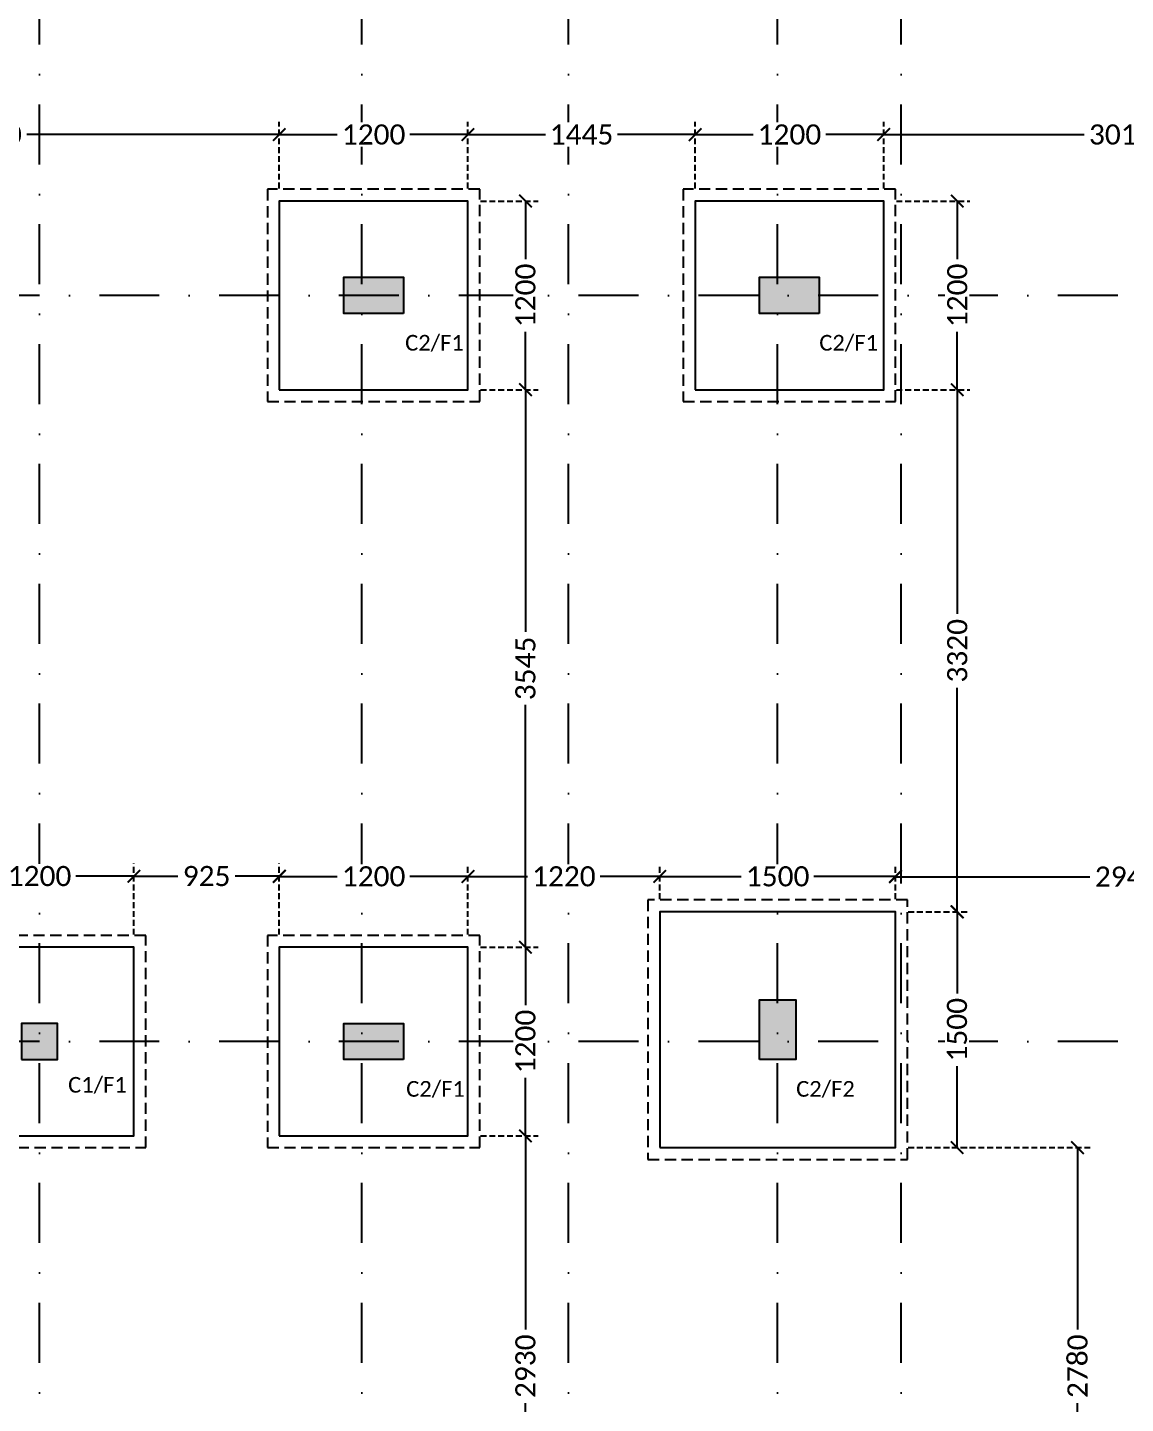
# Model space of a CAD drawing. Header units: millimetres. Extents: x -176651 to 954389, y -469666 to 486614.
# Drawn here: x 225611 to 232595, y 272573 to 281324 of the extents above; entities that cross this region are included whole.
import ezdxf
from ezdxf.xclip import XClip

# ---------------------------------------------------------------- set-up
doc = ezdxf.new("R2010")
doc.units = ezdxf.units.MM
doc.header["$LTSCALE"] = 150
doc.header["$XCLIPFRAME"] = 2
for name, pattern in [('3BHK-W(SB)$0$HIDDEN', [0.375, 0.25, -0.125]), ('DASHDOTX2', [50.8, 25.4, -12.7, 0, -12.7]), ('HIDDEN2', [4.7625, 3.175, -1.5875])]:
    doc.linetypes.add(name, pattern=pattern)
for name, color, linetype in [('ad-Column', 3, 'Continuous'), ('ad-Column Hatch', 125, 'Continuous'), ('ad-Footing line', 2, 'Continuous'), ('ad-Grid', 8, 'DASHDOTX2'), ('ad-PCC line', 8, 'HIDDEN2'), ('ad-Road', 2, 'Continuous'), ('ad-Road Hatch', 8, 'Continuous')]:
    doc.layers.add(name, color=color, linetype=linetype)
for name, color, linetype, true_color in [('ad-Dimension', 5, 'Continuous', 0x0000ff), ('ad-External Dimensions', 5, 'Continuous', 0x0000ff), ('ad-Foundation text', 6, 'Continuous', 0xff00ff)]:
    doc.layers.add(name, color=color, linetype=linetype, true_color=true_color)
doc.styles.get("Standard").update_dxf_attribs({"font": 'calibril.ttf'})
doc.dimstyles.new('A-75-DIM-INT (Framing)', dxfattribs={"dimscale": 100, "dimtxt": 1.6, "dimasz": 1, "dimexe": 1, "dimexo": 1, "dimgap": 0.5, "dimtad": 0, "dimdec": 0, "dimdsep": 46, "dimtxsty": 'Standard', "dimblk": 'ARCHTICK', "dimcen": 0.025, "dimclrd": 5, "dimclre": 5, "dimclrt": 256, "dimazin": 2, "dimtfac": 1, "dimtdec": 0, "dimtmove": 1, "dimatfit": 0, "dimldrblk": 'ARCHTICK', "dimfxl": 1, "dimfxlon": 1, "dimtfill": 1, "dimtolj": 1, "dimtzin": 0, "dimarcsym": 0})

# ---------------------------------------------------------------- blocks, each defined once
blk = doc.blocks.new('A$C4fb60e89')
at = {"layer": 'ad-Road Hatch', "ltscale": 5, "transparency": 33554687}
h = blk.add_hatch(dxfattribs=at)
h.set_pattern_fill('AR-HBONE', color=256, scale=15)
h.set_pattern_definition([(45, (-193247.7, -428758.8), (0, 2155.2615), [4572, -1524]), (135, (-192170.1, -427681.1), (2e-13, 2155.2615), [4572, -1524])])
h.paths.add_polyline_path([(175594.5, -250241), (169177.9, -249341.1), (167473.5, -249057.1), (167473.5, -138693.9), (101313.5, -138693.9), (101313.5, -199953.9), (101307.7, -237994.6), (101040.4, -268291), (101007.7, -280967.7), (101066.4, -293683.6), (101242.5, -311127.2), (100909.9, -319343.6), (100949.1, -333937.5), (100668.7, -366959.6), (100727.3, -390982.9), (100668.7, -404585.6), (100538.2, -420418.5), (100466.5, -428758.8), (92426.2, -427265.5), (92163.5, -427209.5), (92163.5, -321453.9), (24803.5, -321453.9), (24803.5, -412960.5), (15653.5, -411028.6), (15653.5, -321452.2), (-19535.1, -321452.2), (-34427.5, -319476.7), (-65207.4, -315394.6), (-171770.1, -301268.1), (-185853.9, -298333.1), (-193247.7, -296831.5), (-193244, -292907.6), (-191913.8, -285219.4), (-191838.8, -284678.8), (-183397.4, -286393.2), (-169722.9, -289242.8), (-53141.2, -304697.5), (-18730.1, -309262.2), (15653.3, -309262.2), (15653.5, 703.4), (24803.5, 1114.6), (24803.5, -129543.9), (92163.5, -129543.9), (92163.5, 15133.3), (101313.5, 17712.8), (101313.5, -129543.9), (167473.5, -129543.9), (167473.5, 35551.6), (175738, 37855), (175848.8, 28595.3), (175835.8, 25947.4), (175777.1, 14040.5), (175855.3, 2315.8), (175659.7, -18036.1), (175731.4, -34038.6), (175718.4, -46839.2), (175672.7, -63402.4), (175816.2, -82071.9), (175542.3, -106356), (175490.2, -124640.8), (175574.9, -145018.8), (175731.4, -168892), (175796.6, -181268.8), (175796.6, -192667.4), (175744.5, -208200.3), (175829.2, -223276.8), (175887.9, -234871.1)])
h.paths.add_polyline_path([(24803.5, -309263.9), (92163.5, -309263.9), (92163.5, -138693.9), (24803.5, -138693.9)], flags=16)
blk = doc.blocks.new("Plot's Boundary")
at = {"layer": 'ad-Road', "ltscale": 5}
blk.add_blockref('A$C4fb60e89', (191838.8, 428758.8), dxfattribs=at)
blk = doc.blocks.new('_ArchTick')
at = {"color": 0, "linetype": 'ByBlock', "const_width": 0.15}
blk.add_lwpolyline([(-0.5, -0.5), (0.5, 0.5)], dxfattribs=at)
blk = doc.blocks.new('*D346')
at = {"layer": 'ad-Dimension', "lineweight": -2}
for p, q in [((2695.2, 15754.6), (2775.2, 15754.6)), ((2775.2, 15754.6), (2775, 15494.3)), ((2605, 15171.2), (2605, 15574.3)), ((2605, 15494.3), (2945, 15494.3)), ((2945, 15194.2), (2945, 15574.3))]:
    blk.add_line(p, q, dxfattribs=at)
at = {"layer": 'Defpoints', "color": 0}
for p in [(2945, 15494.3), (2605, 15091.2), (2945, 15114.2)]:
    blk.add_point(p, dxfattribs=at)
at = {"layer": 'ad-Dimension', "lineweight": -2, "xscale": 80, "yscale": 80, "zscale": 80, "rotation": 180}
blk.add_blockref('_ArchTick', (2605, 15494.3), dxfattribs=at)
at = {"layer": 'ad-Dimension', "lineweight": -2, "xscale": 80, "yscale": 80, "zscale": 80}
blk.add_blockref('_ArchTick', (2945, 15494.3), dxfattribs=at)
at = {"layer": 'ad-Dimension', "insert": (2514.1, 15754.6), "char_height": 128, "attachment_point": 5, "bg_fill": 3, "box_fill_scale": 1.1, "bg_fill_color": 257, "bg_fill_transparency": 0}
blk.add_mtext('\\A1;340', dxfattribs=at)
blk = doc.blocks.new('*D347')
at = {"layer": 'ad-Dimension', "lineweight": -2}
for p, q in [((2945, 15206.1), (2945, 15586.2)), ((4995, 15206.1), (4995, 15586.2)), ((2945, 15506.2), (3738, 15506.2)), ((4995, 15506.2), (4202, 15506.2))]:
    blk.add_line(p, q, dxfattribs=at)
at = {"layer": 'Defpoints', "color": 0}
for p in [(4995, 15506.2), (2945, 15126.1), (4995, 15126.1)]:
    blk.add_point(p, dxfattribs=at)
at = {"layer": 'ad-Dimension', "lineweight": -2, "xscale": 80, "yscale": 80, "zscale": 80, "rotation": 180}
blk.add_blockref('_ArchTick', (2945, 15506.2), dxfattribs=at)
at = {"layer": 'ad-Dimension', "lineweight": -2, "xscale": 80, "yscale": 80, "zscale": 80}
blk.add_blockref('_ArchTick', (4995, 15506.2), dxfattribs=at)
at = {"layer": 'ad-Dimension', "insert": (3970, 15506.2), "char_height": 128, "attachment_point": 5, "bg_fill": 3, "box_fill_scale": 1.1, "bg_fill_color": 257, "bg_fill_transparency": 0}
blk.add_mtext('\\A1;2050', dxfattribs=at)
blk = doc.blocks.new('*D348')
at = {"layer": 'ad-Dimension', "lineweight": -2}
for p, q in [((4995, 15104.8), (4995, 15586.2)), ((6310, 15206.1), (6310, 15586.2)), ((4995, 15506.2), (5426.9, 15506.2)), ((6310, 15506.2), (5878.1, 15506.2))]:
    blk.add_line(p, q, dxfattribs=at)
at = {"layer": 'Defpoints', "color": 0}
for p in [(6310, 15506.2), (6310, 15126.1), (4995, 15024.8)]:
    blk.add_point(p, dxfattribs=at)
at = {"layer": 'ad-Dimension', "lineweight": -2, "xscale": 80, "yscale": 80, "zscale": 80, "rotation": 180}
blk.add_blockref('_ArchTick', (4995, 15506.2), dxfattribs=at)
at = {"layer": 'ad-Dimension', "lineweight": -2, "xscale": 80, "yscale": 80, "zscale": 80}
blk.add_blockref('_ArchTick', (6310, 15506.2), dxfattribs=at)
at = {"layer": 'ad-Dimension', "insert": (5652.5, 15506.2), "char_height": 128, "attachment_point": 5, "bg_fill": 3, "box_fill_scale": 1.1, "bg_fill_color": 257, "bg_fill_transparency": 0}
blk.add_mtext('\\A1;1315', dxfattribs=at)
blk = doc.blocks.new('*D349')
at = {"layer": 'ad-Dimension', "lineweight": -2}
for p, q in [((7640, 15206.1), (7640, 15586.2)), ((8425, 15206.1), (8425, 15586.2)), ((7640, 15506.2), (7851.1, 15506.2)), ((8425, 15506.2), (8213.9, 15506.2))]:
    blk.add_line(p, q, dxfattribs=at)
at = {"layer": 'Defpoints', "color": 0}
for p in [(8425, 15506.2), (7640, 15126.1), (8425, 15126.1)]:
    blk.add_point(p, dxfattribs=at)
at = {"layer": 'ad-Dimension', "lineweight": -2, "xscale": 80, "yscale": 80, "zscale": 80, "rotation": 180}
blk.add_blockref('_ArchTick', (7640, 15506.2), dxfattribs=at)
at = {"layer": 'ad-Dimension', "lineweight": -2, "xscale": 80, "yscale": 80, "zscale": 80}
blk.add_blockref('_ArchTick', (8425, 15506.2), dxfattribs=at)
at = {"layer": 'ad-Dimension', "insert": (8032.5, 15506.2), "char_height": 128, "attachment_point": 5, "bg_fill": 3, "box_fill_scale": 1.1, "bg_fill_color": 257, "bg_fill_transparency": 0}
blk.add_mtext('\\A1;785', dxfattribs=at)
blk = doc.blocks.new('*D350')
at = {"layer": 'ad-Dimension', "lineweight": -2}
for p, q in [((8425, 15206.1), (8425, 15586.2)), ((12005, 15206.1), (12005, 15586.2)), ((8425, 15506.2), (9984.1, 15506.2)), ((12005, 15506.2), (10445.9, 15506.2))]:
    blk.add_line(p, q, dxfattribs=at)
at = {"layer": 'Defpoints', "color": 0}
for p in [(12005, 15506.2), (8425, 15126.1), (12005, 15126.1)]:
    blk.add_point(p, dxfattribs=at)
at = {"layer": 'ad-Dimension', "lineweight": -2, "xscale": 80, "yscale": 80, "zscale": 80, "rotation": 180}
blk.add_blockref('_ArchTick', (8425, 15506.2), dxfattribs=at)
at = {"layer": 'ad-Dimension', "lineweight": -2, "xscale": 80, "yscale": 80, "zscale": 80}
blk.add_blockref('_ArchTick', (12005, 15506.2), dxfattribs=at)
at = {"layer": 'ad-Dimension', "insert": (10215, 15506.2), "char_height": 128, "attachment_point": 5, "bg_fill": 3, "box_fill_scale": 1.1, "bg_fill_color": 257, "bg_fill_transparency": 0}
blk.add_mtext('\\A1;3580', dxfattribs=at)
blk = doc.blocks.new('*D344')
at = {"layer": 'ad-Dimension', "lineweight": -2}
for p, q in [((6310, 15194.2), (6310, 15574.3)), ((6310, 15494.3), (6750.1, 15494.3)), ((7640, 15494.3), (7199.9, 15494.3)), ((7640, 15171.2), (7640, 15574.3))]:
    blk.add_line(p, q, dxfattribs=at)
at = {"layer": 'Defpoints', "color": 0}
for p in [(7640, 15494.3), (6310, 15114.2), (7640, 15091.2)]:
    blk.add_point(p, dxfattribs=at)
at = {"layer": 'ad-Dimension', "lineweight": -2, "xscale": 80, "yscale": 80, "zscale": 80, "rotation": 180}
blk.add_blockref('_ArchTick', (6310, 15494.3), dxfattribs=at)
at = {"layer": 'ad-Dimension', "lineweight": -2, "xscale": 80, "yscale": 80, "zscale": 80}
blk.add_blockref('_ArchTick', (7640, 15494.3), dxfattribs=at)
at = {"layer": 'ad-Dimension', "insert": (6975, 15494.3), "char_height": 128, "attachment_point": 5, "bg_fill": 3, "box_fill_scale": 1.1, "bg_fill_color": 257, "bg_fill_transparency": 0}
blk.add_mtext('\\A1;1330', dxfattribs=at)
blk = doc.blocks.new('zw$6AA0')
at = {"layer": 'ad-Column Hatch', "transparency": 33554687}
h = blk.add_hatch(color=256, dxfattribs=at)
h.dxf.hatch_style = 1
h.paths.add_polyline_path([(0, -230), (380, -230), (380, 0), (0, 0)])
at = {"layer": 'ad-Column'}
blk.add_lwpolyline([(0, -230), (380, -230), (380, 0), (0, 0)], close=True, dxfattribs=at)
blk = doc.blocks.new('zw$C199')
at = {"layer": 'ad-Column Hatch', "transparency": 33554687}
h = blk.add_hatch(color=256, dxfattribs=at)
h.dxf.hatch_style = 1
h.paths.add_polyline_path([(0, 0), (230, 0), (230, 230), (0, 230)])
at = {"layer": 'ad-Column'}
blk.add_lwpolyline([(0, 0), (230, 0), (230, 230), (0, 230)], close=True, dxfattribs=at)
blk = doc.blocks.new('1625W_Columns')
at = {"layer": 'ad-Column', "xscale": -1}
for p, rotation in [((5260, 13620), 359.9999999999999), ((7905, 13620), 359.9999999999999), ((7755, 8645), 270), ((5260, 8875), 359.9999999999999)]:
    blk.add_blockref('zw$6AA0', p, dxfattribs=dict(at, rotation=rotation))
at = {"layer": 'ad-Column', "rotation": 359.9999999999999}
blk.add_blockref('zw$C199', (2830, 8645), dxfattribs=at)
blk = doc.blocks.new('*D28')
at = {"layer": 'ad-External Dimensions', "linetype": '3BHK-W(SB)$0$HIDDEN', "lineweight": -2}
for p, q in [((790, 14185), (790, 14607.9)), ((4470, 14185), (4470, 14607.9))]:
    blk.add_line(p, q, dxfattribs=at)
at = {"layer": 'ad-External Dimensions', "lineweight": -2}
for p, q in [((790, 14527.9), (2395, 14527.9)), ((4470, 14527.9), (2865, 14527.9))]:
    blk.add_line(p, q, dxfattribs=at)
at = {"layer": 'Defpoints', "color": 0}
for p in [(4470, 14527.9), (790, 14105), (4470, 14105)]:
    blk.add_point(p, dxfattribs=at)
at = {"layer": 'ad-External Dimensions', "lineweight": -2, "xscale": 80, "yscale": 80, "zscale": 80, "rotation": 180}
blk.add_blockref('_ArchTick', (790, 14527.9), dxfattribs=at)
at = {"layer": 'ad-External Dimensions', "lineweight": -2, "xscale": 80, "yscale": 80, "zscale": 80}
blk.add_blockref('_ArchTick', (4470, 14527.9), dxfattribs=at)
at = {"layer": 'ad-External Dimensions', "insert": (2630, 14527.9), "char_height": 128, "attachment_point": 5, "bg_fill": 3, "box_fill_scale": 1.1, "bg_fill_color": 257, "bg_fill_transparency": 0}
blk.add_mtext('\\A1;3680', dxfattribs=at)
blk = doc.blocks.new('*D51')
at = {"layer": 'ad-External Dimensions', "linetype": '3BHK-W(SB)$0$HIDDEN', "lineweight": -2}
for p, q in [((5670, 14185), (5670, 14607.9)), ((7115, 14185), (7115, 14607.9))]:
    blk.add_line(p, q, dxfattribs=at)
at = {"layer": 'ad-External Dimensions', "lineweight": -2}
for p, q in [((5670, 14527.9), (6164, 14527.9)), ((7115, 14527.9), (6621, 14527.9))]:
    blk.add_line(p, q, dxfattribs=at)
at = {"layer": 'Defpoints', "color": 0}
for p in [(7115, 14527.9), (5670, 14105), (7115, 14105)]:
    blk.add_point(p, dxfattribs=at)
at = {"layer": 'ad-External Dimensions', "lineweight": -2, "xscale": 80, "yscale": 80, "zscale": 80, "rotation": 180}
blk.add_blockref('_ArchTick', (5670, 14527.9), dxfattribs=at)
at = {"layer": 'ad-External Dimensions', "lineweight": -2, "xscale": 80, "yscale": 80, "zscale": 80}
blk.add_blockref('_ArchTick', (7115, 14527.9), dxfattribs=at)
at = {"layer": 'ad-External Dimensions', "insert": (6392.5, 14527.9), "char_height": 128, "attachment_point": 5, "bg_fill": 3, "box_fill_scale": 1.1, "bg_fill_color": 257, "bg_fill_transparency": 0}
blk.add_mtext('\\A1;1445', dxfattribs=at)
blk = doc.blocks.new('*D52')
at = {"layer": 'ad-External Dimensions', "linetype": '3BHK-W(SB)$0$HIDDEN', "lineweight": -2}
for p, q in [((7115, 14185), (7115, 14607.9)), ((8315, 14185), (8315, 14607.9))]:
    blk.add_line(p, q, dxfattribs=at)
at = {"layer": 'ad-External Dimensions', "lineweight": -2}
for p, q in [((7115, 14527.9), (7483.8, 14527.9)), ((8315, 14527.9), (7946.2, 14527.9))]:
    blk.add_line(p, q, dxfattribs=at)
at = {"layer": 'Defpoints', "color": 0}
for p in [(8315, 14527.9), (7115, 14105), (8315, 14105)]:
    blk.add_point(p, dxfattribs=at)
at = {"layer": 'ad-External Dimensions', "lineweight": -2, "xscale": 80, "yscale": 80, "zscale": 80, "rotation": 180}
blk.add_blockref('_ArchTick', (7115, 14527.9), dxfattribs=at)
at = {"layer": 'ad-External Dimensions', "lineweight": -2, "xscale": 80, "yscale": 80, "zscale": 80}
blk.add_blockref('_ArchTick', (8315, 14527.9), dxfattribs=at)
at = {"layer": 'ad-External Dimensions', "insert": (7715, 14527.9), "char_height": 128, "attachment_point": 5, "bg_fill": 3, "box_fill_scale": 1.1, "bg_fill_color": 257, "bg_fill_transparency": 0}
blk.add_mtext('\\A1;1200', dxfattribs=at)
blk = doc.blocks.new('*D53')
at = {"layer": 'ad-External Dimensions', "linetype": '3BHK-W(SB)$0$HIDDEN', "lineweight": -2}
for p, q in [((8315, 14185), (8315, 14607.9)), ((11330, 14185), (11330, 14607.9))]:
    blk.add_line(p, q, dxfattribs=at)
at = {"layer": 'ad-External Dimensions', "lineweight": -2}
for p, q in [((8315, 14527.9), (9590.3, 14527.9)), ((11330, 14527.9), (10054.7, 14527.9))]:
    blk.add_line(p, q, dxfattribs=at)
at = {"layer": 'Defpoints', "color": 0}
for p in [(11330, 14527.9), (8315, 14105), (11330, 14105)]:
    blk.add_point(p, dxfattribs=at)
at = {"layer": 'ad-External Dimensions', "lineweight": -2, "xscale": 80, "yscale": 80, "zscale": 80, "rotation": 180}
blk.add_blockref('_ArchTick', (8315, 14527.9), dxfattribs=at)
at = {"layer": 'ad-External Dimensions', "lineweight": -2, "xscale": 80, "yscale": 80, "zscale": 80}
blk.add_blockref('_ArchTick', (11330, 14527.9), dxfattribs=at)
at = {"layer": 'ad-External Dimensions', "insert": (9822.5, 14527.9), "char_height": 128, "attachment_point": 5, "bg_fill": 3, "box_fill_scale": 1.1, "bg_fill_color": 257, "bg_fill_transparency": 0}
blk.add_mtext('\\A1;3015', dxfattribs=at)
blk = doc.blocks.new('*D55')
at = {"layer": 'ad-External Dimensions', "linetype": '3BHK-W(SB)$0$HIDDEN', "lineweight": -2}
for p, q in [((4470, 14185), (4470, 14607.9)), ((5670, 14185), (5670, 14607.9))]:
    blk.add_line(p, q, dxfattribs=at)
at = {"layer": 'ad-External Dimensions', "lineweight": -2}
for p, q in [((4470, 14527.9), (4838.8, 14527.9)), ((5670, 14527.9), (5301.2, 14527.9))]:
    blk.add_line(p, q, dxfattribs=at)
at = {"layer": 'Defpoints', "color": 0}
for p in [(5670, 14527.9), (4470, 14105), (5670, 14105)]:
    blk.add_point(p, dxfattribs=at)
at = {"layer": 'ad-External Dimensions', "lineweight": -2, "xscale": 80, "yscale": 80, "zscale": 80, "rotation": 180}
blk.add_blockref('_ArchTick', (4470, 14527.9), dxfattribs=at)
at = {"layer": 'ad-External Dimensions', "lineweight": -2, "xscale": 80, "yscale": 80, "zscale": 80}
blk.add_blockref('_ArchTick', (5670, 14527.9), dxfattribs=at)
at = {"layer": 'ad-External Dimensions', "insert": (5070, 14527.9), "char_height": 128, "attachment_point": 5, "bg_fill": 3, "box_fill_scale": 1.1, "bg_fill_color": 257, "bg_fill_transparency": 0}
blk.add_mtext('\\A1;1200', dxfattribs=at)
blk = doc.blocks.new('*D59')
at = {"layer": 'ad-External Dimensions', "linetype": '3BHK-W(SB)$0$HIDDEN', "lineweight": -2}
for p, q in [((8747.8, 8085), (9627.8, 8085)), ((9255, 5305), (9627.8, 5305))]:
    blk.add_line(p, q, dxfattribs=at)
at = {"layer": 'ad-External Dimensions', "lineweight": -2}
for p, q in [((9547.8, 8085), (9547.8, 6929.2)), ((9547.8, 5305), (9547.8, 6460.8))]:
    blk.add_line(p, q, dxfattribs=at)
at = {"layer": 'Defpoints', "color": 0}
for p in [(8390, 8085), (9175, 5305), (9547.8, 5305)]:
    blk.add_point(p, dxfattribs=at)
at = {"layer": 'ad-External Dimensions', "lineweight": -2, "xscale": 80, "yscale": 80, "zscale": 80}
for p, rotation in [((9547.8, 8085), 90), ((9547.8, 5305), 270)]:
    blk.add_blockref('_ArchTick', p, dxfattribs=dict(at, rotation=rotation))
at = {"layer": 'ad-External Dimensions', "insert": (9547.8, 6695), "char_height": 128, "attachment_point": 5, "rotation": 90, "bg_fill": 3, "box_fill_scale": 1.1, "bg_fill_color": 257, "bg_fill_transparency": 0}
blk.add_mtext('\\A1;2780', dxfattribs=at)
blk = doc.blocks.new('*D83')
at = {"layer": 'ad-External Dimensions', "linetype": '3BHK-W(SB)$0$HIDDEN', "lineweight": -2}
for p, q in [((5750, 14105), (6115.8, 14105)), ((5750, 12905), (6115.8, 12905))]:
    blk.add_line(p, q, dxfattribs=at)
at = {"layer": 'ad-External Dimensions', "lineweight": -2}
for p, q in [((6035.8, 14105), (6035.8, 13736.2)), ((6035.8, 12905), (6035.8, 13273.8))]:
    blk.add_line(p, q, dxfattribs=at)
at = {"layer": 'Defpoints', "color": 0}
for p in [(5670, 14105), (6035.8, 14105), (5670, 12905)]:
    blk.add_point(p, dxfattribs=at)
at = {"layer": 'ad-External Dimensions', "lineweight": -2, "xscale": 80, "yscale": 80, "zscale": 80}
for p, rotation in [((6035.8, 14105), 90), ((6035.8, 12905), 270)]:
    blk.add_blockref('_ArchTick', p, dxfattribs=dict(at, rotation=rotation))
at = {"layer": 'ad-External Dimensions', "insert": (6035.8, 13505), "char_height": 128, "attachment_point": 5, "rotation": 90, "bg_fill": 3, "box_fill_scale": 1.1, "bg_fill_color": 257, "bg_fill_transparency": 0}
blk.add_mtext('\\A1;1200', dxfattribs=at)
blk = doc.blocks.new('*D84')
at = {"layer": 'ad-External Dimensions', "linetype": '3BHK-W(SB)$0$HIDDEN', "lineweight": -2}
for p, q in [((5750, 12905), (6115.8, 12905)), ((5750, 9360), (6115.8, 9360))]:
    blk.add_line(p, q, dxfattribs=at)
at = {"layer": 'ad-External Dimensions', "lineweight": -2}
for p, q in [((6035.8, 12905), (6035.8, 11364.7)), ((6035.8, 9360), (6035.8, 10900.3))]:
    blk.add_line(p, q, dxfattribs=at)
at = {"layer": 'Defpoints', "color": 0}
for p in [(5670, 12905), (5670, 9360), (6035.8, 9360)]:
    blk.add_point(p, dxfattribs=at)
at = {"layer": 'ad-External Dimensions', "lineweight": -2, "xscale": 80, "yscale": 80, "zscale": 80}
for p, rotation in [((6035.8, 12905), 90), ((6035.8, 9360), 270)]:
    blk.add_blockref('_ArchTick', p, dxfattribs=dict(at, rotation=rotation))
at = {"layer": 'ad-External Dimensions', "insert": (6035.8, 11132.5), "char_height": 128, "attachment_point": 5, "rotation": 90, "bg_fill": 3, "box_fill_scale": 1.1, "bg_fill_color": 257, "bg_fill_transparency": 0}
blk.add_mtext('\\A1;3545', dxfattribs=at)
blk = doc.blocks.new('*D88')
at = {"layer": 'ad-External Dimensions', "linetype": '3BHK-W(SB)$0$HIDDEN', "lineweight": -2}
for p, q in [((2345, 9440), (2345, 9891.8)), ((3545, 9440), (3545, 9891.8))]:
    blk.add_line(p, q, dxfattribs=at)
at = {"layer": 'ad-External Dimensions', "lineweight": -2}
for p, q in [((2345, 9811.8), (2713.8, 9811.8)), ((3545, 9811.8), (3176.2, 9811.8))]:
    blk.add_line(p, q, dxfattribs=at)
at = {"layer": 'Defpoints', "color": 0}
for p in [(3545, 9811.8), (2345, 9360), (3545, 9360)]:
    blk.add_point(p, dxfattribs=at)
at = {"layer": 'ad-External Dimensions', "lineweight": -2, "xscale": 80, "yscale": 80, "zscale": 80, "rotation": 180}
blk.add_blockref('_ArchTick', (2345, 9811.8), dxfattribs=at)
at = {"layer": 'ad-External Dimensions', "lineweight": -2, "xscale": 80, "yscale": 80, "zscale": 80}
blk.add_blockref('_ArchTick', (3545, 9811.8), dxfattribs=at)
at = {"layer": 'ad-External Dimensions', "insert": (2945, 9811.8), "char_height": 128, "attachment_point": 5, "bg_fill": 3, "box_fill_scale": 1.1, "bg_fill_color": 257, "bg_fill_transparency": 0}
blk.add_mtext('\\A1;1200', dxfattribs=at)
blk = doc.blocks.new('*D89')
at = {"layer": 'ad-External Dimensions', "linetype": '3BHK-W(SB)$0$HIDDEN', "lineweight": -2}
for p, q in [((3545, 9440), (3545, 9891.8)), ((4470, 9440), (4470, 9891.8))]:
    blk.add_line(p, q, dxfattribs=at)
at = {"layer": 'ad-External Dimensions', "lineweight": -2}
for p, q in [((3545, 9811.8), (3825.3, 9811.8)), ((4470, 9811.8), (4189.7, 9811.8))]:
    blk.add_line(p, q, dxfattribs=at)
at = {"layer": 'Defpoints', "color": 0}
for p in [(4470, 9811.8), (3545, 9360), (4470, 9360)]:
    blk.add_point(p, dxfattribs=at)
at = {"layer": 'ad-External Dimensions', "lineweight": -2, "xscale": 80, "yscale": 80, "zscale": 80, "rotation": 180}
blk.add_blockref('_ArchTick', (3545, 9811.8), dxfattribs=at)
at = {"layer": 'ad-External Dimensions', "lineweight": -2, "xscale": 80, "yscale": 80, "zscale": 80}
blk.add_blockref('_ArchTick', (4470, 9811.8), dxfattribs=at)
at = {"layer": 'ad-External Dimensions', "insert": (4007.5, 9811.8), "char_height": 128, "attachment_point": 5, "bg_fill": 3, "box_fill_scale": 1.1, "bg_fill_color": 257, "bg_fill_transparency": 0}
blk.add_mtext('\\A1;925', dxfattribs=at)
blk = doc.blocks.new('*D90')
at = {"layer": 'ad-External Dimensions', "linetype": '3BHK-W(SB)$0$HIDDEN', "lineweight": -2}
for p, q in [((4470, 9440), (4470, 9890)), ((5670, 9440), (5670, 9890))]:
    blk.add_line(p, q, dxfattribs=at)
at = {"layer": 'ad-External Dimensions', "lineweight": -2}
for p, q in [((4470, 9810), (4838.8, 9810)), ((5670, 9810), (5301.2, 9810))]:
    blk.add_line(p, q, dxfattribs=at)
at = {"layer": 'Defpoints', "color": 0}
for p in [(5670, 9810), (4470, 9360), (5670, 9360)]:
    blk.add_point(p, dxfattribs=at)
at = {"layer": 'ad-External Dimensions', "lineweight": -2, "xscale": 80, "yscale": 80, "zscale": 80, "rotation": 180}
blk.add_blockref('_ArchTick', (4470, 9810), dxfattribs=at)
at = {"layer": 'ad-External Dimensions', "lineweight": -2, "xscale": 80, "yscale": 80, "zscale": 80}
blk.add_blockref('_ArchTick', (5670, 9810), dxfattribs=at)
at = {"layer": 'ad-External Dimensions', "insert": (5070, 9810), "char_height": 128, "attachment_point": 5, "bg_fill": 3, "box_fill_scale": 1.1, "bg_fill_color": 257, "bg_fill_transparency": 0}
blk.add_mtext('\\A1;1200', dxfattribs=at)
blk = doc.blocks.new('*D91')
at = {"layer": 'ad-External Dimensions', "linetype": '3BHK-W(SB)$0$HIDDEN', "lineweight": -2}
for p, q in [((5750, 9360), (6115.8, 9360)), ((5750, 8160), (6115.8, 8160))]:
    blk.add_line(p, q, dxfattribs=at)
at = {"layer": 'ad-External Dimensions', "lineweight": -2}
for p, q in [((6035.8, 9360), (6035.8, 8991.2)), ((6035.8, 8160), (6035.8, 8528.8))]:
    blk.add_line(p, q, dxfattribs=at)
at = {"layer": 'Defpoints', "color": 0}
for p in [(5670, 9360), (5670, 8160), (6035.8, 8160)]:
    blk.add_point(p, dxfattribs=at)
at = {"layer": 'ad-External Dimensions', "lineweight": -2, "xscale": 80, "yscale": 80, "zscale": 80}
for p, rotation in [((6035.8, 9360), 90), ((6035.8, 8160), 270)]:
    blk.add_blockref('_ArchTick', p, dxfattribs=dict(at, rotation=rotation))
at = {"layer": 'ad-External Dimensions', "insert": (6035.8, 8760), "char_height": 128, "attachment_point": 5, "rotation": 90, "bg_fill": 3, "box_fill_scale": 1.1, "bg_fill_color": 257, "bg_fill_transparency": 0}
blk.add_mtext('\\A1;1200', dxfattribs=at)
blk = doc.blocks.new('*D92')
at = {"layer": 'ad-External Dimensions', "linetype": '3BHK-W(SB)$0$HIDDEN', "lineweight": -2}
for p, q in [((5750, 8160), (6115.8, 8160)), ((5750, 5230), (6115.8, 5230))]:
    blk.add_line(p, q, dxfattribs=at)
at = {"layer": 'ad-External Dimensions', "lineweight": -2}
for p, q in [((6035.8, 8160), (6035.8, 6929.2)), ((6035.8, 5230), (6035.8, 6460.8))]:
    blk.add_line(p, q, dxfattribs=at)
at = {"layer": 'Defpoints', "color": 0}
for p in [(5670, 8160), (5670, 5230), (6035.8, 5230)]:
    blk.add_point(p, dxfattribs=at)
at = {"layer": 'ad-External Dimensions', "lineweight": -2, "xscale": 80, "yscale": 80, "zscale": 80}
for p, rotation in [((6035.8, 8160), 90), ((6035.8, 5230), 270)]:
    blk.add_blockref('_ArchTick', p, dxfattribs=dict(at, rotation=rotation))
at = {"layer": 'ad-External Dimensions', "insert": (6035.8, 6695), "char_height": 128, "attachment_point": 5, "rotation": 90, "bg_fill": 3, "box_fill_scale": 1.1, "bg_fill_color": 257, "bg_fill_transparency": 0}
blk.add_mtext('\\A1;2930', dxfattribs=at)
blk = doc.blocks.new('*D104')
at = {"layer": 'ad-External Dimensions', "linetype": '3BHK-W(SB)$0$HIDDEN', "lineweight": -2}
for p, q in [((5670, 9440), (5670, 9890)), ((6890, 9665), (6890, 9890))]:
    blk.add_line(p, q, dxfattribs=at)
at = {"layer": 'ad-External Dimensions', "lineweight": -2}
for p, q in [((5670, 9810), (6048.8, 9810)), ((6890, 9810), (6511.2, 9810))]:
    blk.add_line(p, q, dxfattribs=at)
at = {"layer": 'Defpoints', "color": 0}
for p in [(6890, 9810), (6890, 9585), (5670, 9360)]:
    blk.add_point(p, dxfattribs=at)
at = {"layer": 'ad-External Dimensions', "lineweight": -2, "xscale": 80, "yscale": 80, "zscale": 80, "rotation": 180}
blk.add_blockref('_ArchTick', (5670, 9810), dxfattribs=at)
at = {"layer": 'ad-External Dimensions', "lineweight": -2, "xscale": 80, "yscale": 80, "zscale": 80}
blk.add_blockref('_ArchTick', (6890, 9810), dxfattribs=at)
at = {"layer": 'ad-External Dimensions', "insert": (6280, 9810), "char_height": 128, "attachment_point": 5, "bg_fill": 3, "box_fill_scale": 1.1, "bg_fill_color": 257, "bg_fill_transparency": 0}
blk.add_mtext('\\A1;1220', dxfattribs=at)
blk = doc.blocks.new('*D105')
at = {"layer": 'ad-External Dimensions', "linetype": '3BHK-W(SB)$0$HIDDEN', "lineweight": -2}
for p, q in [((6890, 9665), (6890, 9890)), ((8390, 9665), (8390, 9890))]:
    blk.add_line(p, q, dxfattribs=at)
at = {"layer": 'ad-External Dimensions', "lineweight": -2}
for p, q in [((6890, 9810), (7408.8, 9810)), ((8390, 9810), (7871.2, 9810))]:
    blk.add_line(p, q, dxfattribs=at)
at = {"layer": 'Defpoints', "color": 0}
for p in [(8390, 9810), (6890, 9585), (8390, 9585)]:
    blk.add_point(p, dxfattribs=at)
at = {"layer": 'ad-External Dimensions', "lineweight": -2, "xscale": 80, "yscale": 80, "zscale": 80, "rotation": 180}
blk.add_blockref('_ArchTick', (6890, 9810), dxfattribs=at)
at = {"layer": 'ad-External Dimensions', "lineweight": -2, "xscale": 80, "yscale": 80, "zscale": 80}
blk.add_blockref('_ArchTick', (8390, 9810), dxfattribs=at)
at = {"layer": 'ad-External Dimensions', "insert": (7640, 9810), "char_height": 128, "attachment_point": 5, "bg_fill": 3, "box_fill_scale": 1.1, "bg_fill_color": 257, "bg_fill_transparency": 0}
blk.add_mtext('\\A1;1500', dxfattribs=at)
blk = doc.blocks.new('*D106')
at = {"layer": 'ad-External Dimensions', "linetype": '3BHK-W(SB)$0$HIDDEN', "lineweight": -2}
for p, q in [((8390, 9665), (8390, 9888.1)), ((11330, 9440), (11330, 9888.1))]:
    blk.add_line(p, q, dxfattribs=at)
at = {"layer": 'ad-External Dimensions', "lineweight": -2}
for p, q in [((8390, 9808.1), (9625.8, 9808.1)), ((11330, 9808.1), (10094.2, 9808.1))]:
    blk.add_line(p, q, dxfattribs=at)
at = {"layer": 'Defpoints', "color": 0}
for p in [(11330, 9808.1), (8390, 9585), (11330, 9360)]:
    blk.add_point(p, dxfattribs=at)
at = {"layer": 'ad-External Dimensions', "lineweight": -2, "xscale": 80, "yscale": 80, "zscale": 80, "rotation": 180}
blk.add_blockref('_ArchTick', (8390, 9808.1), dxfattribs=at)
at = {"layer": 'ad-External Dimensions', "lineweight": -2, "xscale": 80, "yscale": 80, "zscale": 80}
blk.add_blockref('_ArchTick', (11330, 9808.1), dxfattribs=at)
at = {"layer": 'ad-External Dimensions', "insert": (9860, 9808.1), "char_height": 128, "attachment_point": 5, "bg_fill": 3, "box_fill_scale": 1.1, "bg_fill_color": 257, "bg_fill_transparency": 0}
blk.add_mtext('\\A1;2940', dxfattribs=at)
blk = doc.blocks.new('*D120')
at = {"layer": 'ad-External Dimensions', "linetype": '3BHK-W(SB)$0$HIDDEN', "lineweight": -2}
for p, q in [((8395, 14105), (8862.9, 14105)), ((8395, 12905), (8862.9, 12905))]:
    blk.add_line(p, q, dxfattribs=at)
at = {"layer": 'ad-External Dimensions', "lineweight": -2}
for p, q in [((8782.9, 14105), (8782.9, 13736.2)), ((8782.9, 12905), (8782.9, 13273.8))]:
    blk.add_line(p, q, dxfattribs=at)
at = {"layer": 'Defpoints', "color": 0}
for p in [(8315, 14105), (8782.9, 14105), (8315, 12905)]:
    blk.add_point(p, dxfattribs=at)
at = {"layer": 'ad-External Dimensions', "lineweight": -2, "xscale": 80, "yscale": 80, "zscale": 80}
for p, rotation in [((8782.9, 14105), 90), ((8782.9, 12905), 270)]:
    blk.add_blockref('_ArchTick', p, dxfattribs=dict(at, rotation=rotation))
at = {"layer": 'ad-External Dimensions', "insert": (8782.9, 13505), "char_height": 128, "attachment_point": 5, "rotation": 90, "bg_fill": 3, "box_fill_scale": 1.1, "bg_fill_color": 257, "bg_fill_transparency": 0}
blk.add_mtext('\\A1;1200', dxfattribs=at)
blk = doc.blocks.new('*D121')
at = {"layer": 'ad-External Dimensions', "linetype": '3BHK-W(SB)$0$HIDDEN', "lineweight": -2}
for p, q in [((8395, 12905), (8862.9, 12905)), ((8470, 9585), (8862.9, 9585))]:
    blk.add_line(p, q, dxfattribs=at)
at = {"layer": 'ad-External Dimensions', "lineweight": -2}
for p, q in [((8782.9, 12905), (8782.9, 11480)), ((8782.9, 9585), (8782.9, 11010))]:
    blk.add_line(p, q, dxfattribs=at)
at = {"layer": 'Defpoints', "color": 0}
for p in [(8315, 12905), (8390, 9585), (8782.9, 9585)]:
    blk.add_point(p, dxfattribs=at)
at = {"layer": 'ad-External Dimensions', "lineweight": -2, "xscale": 80, "yscale": 80, "zscale": 80}
for p, rotation in [((8782.9, 12905), 90), ((8782.9, 9585), 270)]:
    blk.add_blockref('_ArchTick', p, dxfattribs=dict(at, rotation=rotation))
at = {"layer": 'ad-External Dimensions', "insert": (8782.9, 11245), "char_height": 128, "attachment_point": 5, "rotation": 90, "bg_fill": 3, "box_fill_scale": 1.1, "bg_fill_color": 257, "bg_fill_transparency": 0}
blk.add_mtext('\\A1;3320', dxfattribs=at)
blk = doc.blocks.new('*D122')
at = {"layer": 'ad-External Dimensions', "linetype": '3BHK-W(SB)$0$HIDDEN', "lineweight": -2}
for p, q in [((8470, 9585), (8861.1, 9585)), ((8470, 8085), (8861.1, 8085))]:
    blk.add_line(p, q, dxfattribs=at)
at = {"layer": 'ad-External Dimensions', "lineweight": -2}
for p, q in [((8781.1, 9585), (8781.1, 9066.2)), ((8781.1, 8085), (8781.1, 8603.8))]:
    blk.add_line(p, q, dxfattribs=at)
at = {"layer": 'Defpoints', "color": 0}
for p in [(8390, 9585), (8390, 8085), (8781.1, 8085)]:
    blk.add_point(p, dxfattribs=at)
at = {"layer": 'ad-External Dimensions', "lineweight": -2, "xscale": 80, "yscale": 80, "zscale": 80}
for p, rotation in [((8781.1, 9585), 90), ((8781.1, 8085), 270)]:
    blk.add_blockref('_ArchTick', p, dxfattribs=dict(at, rotation=rotation))
at = {"layer": 'ad-External Dimensions', "insert": (8781.1, 8835), "char_height": 128, "attachment_point": 5, "rotation": 90, "bg_fill": 3, "box_fill_scale": 1.1, "bg_fill_color": 257, "bg_fill_transparency": 0}
blk.add_mtext('\\A1;1500', dxfattribs=at)
blk = doc.blocks.new('A$C26f4352e')
at = {"layer": 'ad-Foundation text', "char_height": 100, "width": 349.312, "attachment_point": 5}
for s, insert in [('\\pxt5;C2/F1', (-6662.9, -419.5)), ('\\pxt5;C2/F1', (-4028.4, -419.5)), ('\\pxt5;C1/F1', (-8806.8, -5138.7)), ('\\pxt5;C2/F1', (-6656.1, -5164.5)), ('\\pxt5;C2/F2', (-4175.7, -5164.5))]:
    blk.add_mtext(s, dxfattribs=dict(at, insert=insert))
blk = doc.blocks.new('A$Cf8271b05')
at = {"layer": 'ad-Footing line'}
for points in [[(4470, -485), (5670, -485), (5670, 715), (4470, 715)], [(7115, -485), (8315, -485), (8315, 715), (7115, 715)], [(6890, -5305), (8390, -5305), (8390, -3805), (6890, -3805)], [(2345, -5230), (3545, -5230), (3545, -4030), (2345, -4030)], [(4470, -5230), (5670, -5230), (5670, -4030), (4470, -4030)]]:
    blk.add_lwpolyline(points, close=True, dxfattribs=at)
at = {"layer": 'ad-PCC line', "ltscale": 0.15}
for points in [[(4395, -560), (5745, -560), (5745, 790), (4395, 790)], [(7040, -560), (8390, -560), (8390, 790), (7040, 790)], [(6815, -5380), (8465, -5380), (8465, -3730), (6815, -3730)], [(2270, -5305), (3620, -5305), (3620, -3955), (2270, -3955)], [(4395, -5305), (5745, -5305), (5745, -3955), (4395, -3955)]]:
    blk.add_lwpolyline(points, close=True, dxfattribs=at)
blk = doc.blocks.new('1625W_Grid')
at = {"layer": 'ad-Grid', "ltscale": 0.1}
for points in [[(3298.6, -3643.6), (3298.6, -3393.6), (2945, -3190), (2945, 15870), (3298.6, 16073.6), (3298.6, 16323.6)], [(8425, -3190), (8425, 15870)], [(15900, 13505), (-3780, 13505)], [(15900, 8760), (-3780, 8760)]]:
    blk.add_lwpolyline(points, dxfattribs=at)
at = {"layer": 'ad-Dimension'}
dim = blk.add_linear_dim(base=(2945, 15494.3), p1=(2605, 15091.2), p2=(2945, 15114.2), dimstyle='A-75-DIM-INT (Framing)', override={"dimscale": 80, "dimblk": 'ArchTick', "dimclrd": 256, "dimclre": 256, "dimfxl": 10, "dimtfill": 1, "dimtfillclr": 0}, dxfattribs=at)
dim.commit()
dim.dimension.update_dxf_attribs({"geometry": '*D346', "text_midpoint": (2655.2, 15754.6), "dimtype": 128})
dim = blk.add_linear_dim(base=(8425, 15506.2), p1=(7640, 15126.1), p2=(8425, 15126.1), dimstyle='A-75-DIM-INT (Framing)', override={"dimscale": 80, "dimblk": 'ArchTick', "dimclrd": 256, "dimclre": 256, "dimfxl": 10, "dimtfill": 1, "dimtfillclr": 0}, dxfattribs=at)
dim.commit()
dim.dimension.update_dxf_attribs({"geometry": '*D349', "text_midpoint": (8032.5, 15506.2)})
at = {"layer": 'ad-Grid', "ltscale": 0.1}
blk.add_lwpolyline([(7993.6, -3643.6), (7993.6, -3393.6), (7640, -3190), (7640, 15870), (7993.6, 16073.6), (7993.6, 16323.6)], dxfattribs=at)
at = {"layer": 'ad-Dimension'}
for base, p1, p2, picture, middle in [((4995, 15506.2), (2945, 15126.1), (4995, 15126.1), '*D347', (3970, 15506.2)), ((12005, 15506.2), (8425, 15126.1), (12005, 15126.1), '*D350', (10215, 15506.2))]:
    dim = blk.add_linear_dim(base=base, p1=p1, p2=p2, dimstyle='A-75-DIM-INT (Framing)', override={"dimscale": 80, "dimblk": 'ArchTick', "dimclrd": 256, "dimclre": 256, "dimfxl": 10, "dimtfill": 1, "dimtfillclr": 0}, dxfattribs=at)
    dim.commit()
    dim.dimension.update_dxf_attribs({"geometry": picture, "text_midpoint": middle})
dim = blk.add_linear_dim(base=(6310, 15506.2), p1=(4995, 15024.8), p2=(6310, 15126.1), dimstyle='A-75-DIM-INT (Framing)', override={"dimscale": 80, "dimblk": 'ArchTick', "dimclrd": 256, "dimclre": 256, "dimfxl": 10, "dimtfill": 1, "dimtfillclr": 0}, dxfattribs=at)
dim.commit()
dim.dimension.update_dxf_attribs({"geometry": '*D348', "text_midpoint": (5652.5, 15506.2)})
at = {"layer": 'ad-Grid', "ltscale": 0.1}
for points in [[(4995, -3190), (4995, 15870)], [(6310, -3190), (6310, 15870)]]:
    blk.add_lwpolyline(points, dxfattribs=at)
at = {"layer": 'ad-Dimension'}
dim = blk.add_linear_dim(base=(7640, 15494.3), p1=(6310, 15114.2), p2=(7640, 15091.2), dimstyle='A-75-DIM-INT (Framing)', override={"dimscale": 80, "dimclrd": 256, "dimclre": 256, "dimfxl": 10}, dxfattribs=at)
dim.commit()
dim.dimension.update_dxf_attribs({"geometry": '*D344', "text_midpoint": (6975, 15494.3)})
blk = doc.blocks.new('A$Cfdb12340')
at = {"layer": 'ad-External Dimensions'}
for base, p1, p2, picture, middle in [((5670, 14527.9), (4470, 14105), (5670, 14105), '*D55', (5070, 14527.9)), ((3545, 9811.8), (2345, 9360), (3545, 9360), '*D88', (2945, 9811.8))]:
    dim = blk.add_linear_dim(base=base, p1=p1, p2=p2, dimstyle='A-75-DIM-INT (Framing)', override={"dimscale": 80, "dimclrd": 256, "dimclre": 256, "dimfxl": 10}, dxfattribs=at)
    dim.commit()
    dim.dimension.update_dxf_attribs({"geometry": picture, "text_midpoint": middle})
for base, p1, p2, picture, middle in [((4470, 14527.9), (790, 14105), (4470, 14105), '*D28', (2630, 14527.9)), ((7115, 14527.9), (5670, 14105), (7115, 14105), '*D51', (6392.5, 14527.9)), ((4470, 9811.8), (3545, 9360), (4470, 9360), '*D89', (4007.5, 9811.8))]:
    dim = blk.add_linear_dim(base=base, p1=p1, p2=p2, dimstyle='A-75-DIM-INT (Framing)', override={"dimscale": 80, "dimclrd": 256, "dimclre": 256, "dimfxl": 10}, dxfattribs=at)
    dim.commit()
    dim.dimension.update_dxf_attribs({"geometry": picture, "text_midpoint": middle})
for base, p1, p2, picture, middle in [((8315, 14527.9), (7115, 14105), (8315, 14105), '*D52', (7715, 14527.9)), ((5670, 9810), (4470, 9360), (5670, 9360), '*D90', (5070, 9810))]:
    dim = blk.add_linear_dim(base=base, p1=p1, p2=p2, dimstyle='A-75-DIM-INT (Framing)', override={"dimscale": 80, "dimclrd": 256, "dimclre": 256, "dimfxl": 10}, dxfattribs=at)
    dim.commit()
    dim.dimension.update_dxf_attribs({"geometry": picture, "text_midpoint": middle})
dim = blk.add_linear_dim(base=(6035.8, 14105), p1=(5670, 12905), p2=(5670, 14105), angle=90, dimstyle='A-75-DIM-INT (Framing)', override={"dimscale": 80, "dimclrd": 256, "dimclre": 256, "dimfxl": 10}, dxfattribs=at)
dim.commit()
dim.dimension.update_dxf_attribs({"geometry": '*D83', "text_midpoint": (6035.8, 13505)})
for base, p1, p2, picture, middle in [((11330, 14527.9), (8315, 14105), (11330, 14105), '*D53', (9822.5, 14527.9)), ((6890, 9810), (5670, 9360), (6890, 9585), '*D104', (6280, 9810))]:
    dim = blk.add_linear_dim(base=base, p1=p1, p2=p2, dimstyle='A-75-DIM-INT (Framing)', override={"dimscale": 80, "dimclrd": 256, "dimclre": 256, "dimfxl": 10}, dxfattribs=at)
    dim.commit()
    dim.dimension.update_dxf_attribs({"geometry": picture, "text_midpoint": middle})
for base, p1, p2, picture, middle in [((8782.9, 14105), (8315, 12905), (8315, 14105), '*D120', (8782.9, 13505)), ((6035.8, 9360), (5670, 12905), (5670, 9360), '*D84', (6035.8, 11132.5))]:
    dim = blk.add_linear_dim(base=base, p1=p1, p2=p2, angle=90, dimstyle='A-75-DIM-INT (Framing)', override={"dimscale": 80, "dimclrd": 256, "dimclre": 256, "dimfxl": 10}, dxfattribs=at)
    dim.commit()
    dim.dimension.update_dxf_attribs({"geometry": picture, "text_midpoint": middle})
dim = blk.add_linear_dim(base=(8390, 9810), p1=(6890, 9585), p2=(8390, 9585), dimstyle='A-75-DIM-INT (Framing)', override={"dimscale": 80, "dimclrd": 256, "dimclre": 256, "dimfxl": 10}, dxfattribs=at)
dim.commit()
dim.dimension.update_dxf_attribs({"geometry": '*D105', "text_midpoint": (7640, 9810)})
dim = blk.add_linear_dim(base=(11330, 9808.1), p1=(8390, 9585), p2=(11330, 9360), dimstyle='A-75-DIM-INT (Framing)', override={"dimscale": 80, "dimclrd": 256, "dimclre": 256, "dimfxl": 10}, dxfattribs=at)
dim.commit()
dim.dimension.update_dxf_attribs({"geometry": '*D106', "text_midpoint": (9860, 9808.1)})
dim = blk.add_linear_dim(base=(6035.8, 8160), p1=(5670, 9360), p2=(5670, 8160), angle=90, dimstyle='A-75-DIM-INT (Framing)', override={"dimscale": 80, "dimclrd": 256, "dimclre": 256, "dimfxl": 10}, dxfattribs=at)
dim.commit()
dim.dimension.update_dxf_attribs({"geometry": '*D91', "text_midpoint": (6035.8, 8760)})
for base, p1, p2, picture, middle in [((8782.9, 9585), (8315, 12905), (8390, 9585), '*D121', (8782.9, 11245)), ((6035.8, 5230), (5670, 8160), (5670, 5230), '*D92', (6035.8, 6695))]:
    dim = blk.add_linear_dim(base=base, p1=p1, p2=p2, angle=90, dimstyle='A-75-DIM-INT (Framing)', override={"dimscale": 80, "dimclrd": 256, "dimclre": 256, "dimfxl": 10}, dxfattribs=at)
    dim.commit()
    dim.dimension.update_dxf_attribs({"geometry": picture, "text_midpoint": middle})
dim = blk.add_linear_dim(base=(8781.1, 8085), p1=(8390, 9585), p2=(8390, 8085), angle=90, dimstyle='A-75-DIM-INT (Framing)', override={"dimscale": 80, "dimclrd": 256, "dimclre": 256, "dimfxl": 10}, dxfattribs=at)
dim.commit()
dim.dimension.update_dxf_attribs({"geometry": '*D122', "text_midpoint": (8781.1, 8835)})
dim = blk.add_linear_dim(base=(9547.8, 5305), p1=(8390, 8085), p2=(9175, 5305), angle=90, dimstyle='A-75-DIM-INT (Framing)', override={"dimscale": 80, "dimclrd": 256, "dimclre": 256, "dimfxl": 10}, dxfattribs=at)
dim.commit()
dim.dimension.update_dxf_attribs({"geometry": '*D59', "text_midpoint": (9547.8, 6695)})

msp = doc.modelspace()

# ---------------------------------------------------------------- block references
ref = msp.add_blockref("Plot's Boundary", (0, 0))
XClip(ref).set_block_clipping_path([(211642.2775057808, 255014.8999686334), (255322.2775057808, 295064.8999686334)])

# ---------------------------------------------------------------- next in the draw order: block references
msp.add_blockref('1625W_Grid', (222742.3, 266114.9))

# ---------------------------------------------------------------- next in the draw order: block references
msp.add_blockref('1625W_Columns', (222742.3, 266114.9))

# ---------------------------------------------------------------- next in the draw order: block references
at = {"layer": 'ad-External Dimensions'}
msp.add_blockref('A$Cfdb12340', (222742.3, 266114.9), dxfattribs=at)

# ---------------------------------------------------------------- next in the draw order: block references
msp.add_blockref('A$Cf8271b05', (222742.3, 279504.9))
at = {"layer": 'ad-Foundation text'}
msp.add_blockref('A$C26f4352e', (234862.3, 279734.9), dxfattribs=at)

doc.saveas('drawing.dxf')
